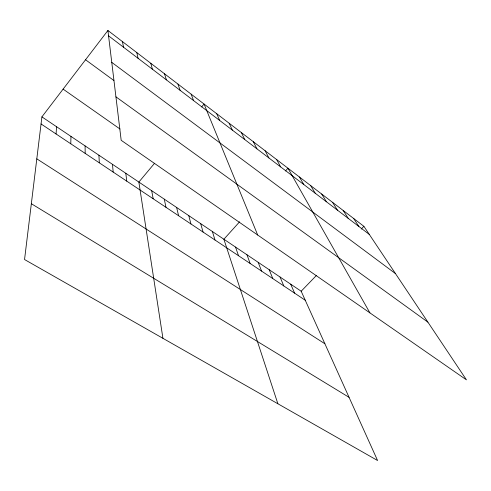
<?xml version="1.0" encoding="UTF-8"?>
<svg xmlns="http://www.w3.org/2000/svg" width="491" height="491" viewBox="0 0 491 491"><rect width="100%" height="100%" fill="white"/><g stroke="black" fill="none" stroke-linecap="round" stroke-linejoin="round"><path stroke-width="0.74" d="M70.772 143.777L70.974 136.412M56.06 133.963L56.588 126.739M41.913 116.87L24.55 259.536L377.579 460.521L301.179 291.224L41.913 116.87L107.91 30.479L363.892 226.32L466.45 379.862L121.179 140.297L107.91 30.479M154.567 163.276L138.861 182.069L162.932 338.317M201.648 106.928L204.06 104.037L257.689 235.011M239.583 221.834L223.878 239.24L277.875 403.755M285.48 170.966L287.953 168.223L369.926 312.89M301.179 291.224L316.333 275.543M361.229 229.076L363.892 226.32M31.344 203.716L349.064 397.336M36.807 158.851L324.895 343.768M41.054 123.947L305.255 300.253M63.112 89.123L120.007 129.016M115.931 96.837L427.894 322.139M85.544 59.755L113.9 80.53M111.764 62.369L395.47 273.597M108.56 35.831L369.3 234.422M353.618 218.464L358.884 226.486M343.166 210.467L348.272 218.409M332.524 202.323L337.464 210.179M321.685 194.031L326.46 201.795M310.643 185.586L315.247 193.251M299.406 176.987L303.825 184.555M276.629 159.557L280.662 166.909M265.091 150.737L268.927 157.973M253.344 141.746L256.965 148.865M241.369 132.588L244.776 139.579M229.168 123.253L232.347 130.115M216.734 113.74L219.68 120.467M290.703 284.179L294.618 293.158M280.048 277.016L283.798 285.94M269.209 269.725L272.787 278.587M258.174 262.304L261.574 271.106M191.134 94.149L193.571 100.581M246.948 254.755L250.158 263.489M235.514 247.065L238.534 255.731M177.951 84.065L180.117 90.338M164.503 73.779L166.394 79.88M212.376 231.506L214.997 240.025M200.672 223.632L203.084 232.071M150.786 63.278L152.382 69.213M188.759 215.623L190.95 223.976M176.625 207.46L178.589 215.727M136.786 52.568L138.081 58.319M164.27 199.15L165.995 207.325M151.682 190.686L153.167 198.763M122.498 41.637L123.474 47.191M125.8 173.28L126.764 181.142M112.488 164.325L113.176 172.077M98.918 155.199L99.317 162.828M85.084 145.901L85.189 153.401"/></g></svg>
